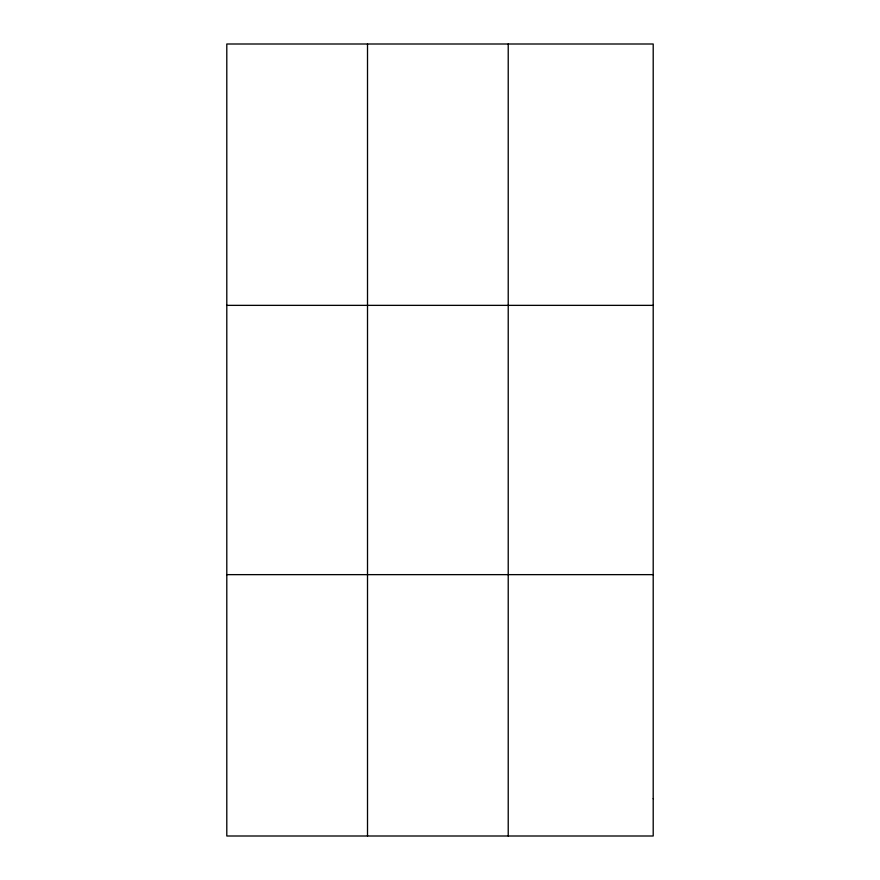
<?xml version="1.0" encoding="UTF-8"?>
<svg xmlns="http://www.w3.org/2000/svg" width="880" height="880" viewBox="0 0 880 880"><rect width="100%" height="100%" fill="white"/><g stroke="black" fill="none" stroke-linecap="round" stroke-linejoin="round"><path stroke-width="1.32" d="M367.51 836L367.51 44M508.222 836L508.222 44M226.798 305.36L653.202 305.36M226.798 574.64L653.202 574.64M653.202 798.666L653.202 836L226.798 836L226.798 44L653.202 44L653.202 798.666"/></g></svg>
